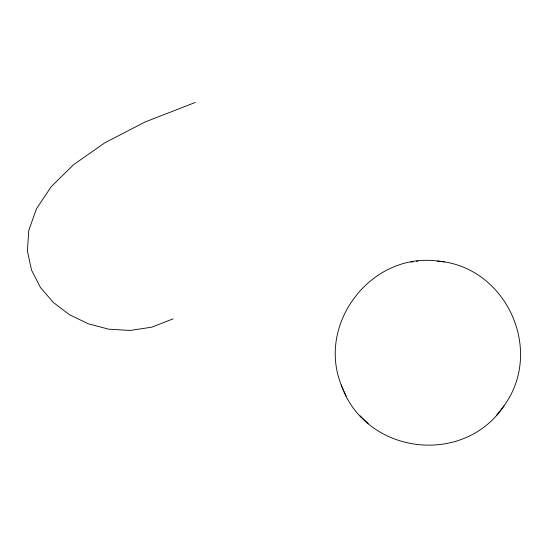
<?xml version="1.0" encoding="UTF-8"?>
<svg xmlns="http://www.w3.org/2000/svg" width="548" height="548" viewBox="0 0 548 548"><rect width="100%" height="100%" fill="white"/><g stroke="black" fill="none" stroke-linecap="round" stroke-linejoin="round"><path stroke-width="0.82" d="M500.783 409.938C546.26 354.871 508.304 266.664 437.496 261.033C369.455 252.018 313.826 327.362 343.315 389.71M341.192 384.901C365.228 454.456 463.368 466.923 504.085 405.773M496.735 415.035L499.851 411.103M173.031 318.881L151.823 327.17L130.123 330.451L108.668 329.17L88.221 323.779L69.528 314.73L53.348 302.475L40.429 287.46L31.531 270.13L27.4 250.95L28.791 230.359L36.463 208.809L51.156 186.752L73.631 164.64L104.647 142.918L144.946 122.04L195.287 102.455M416.459 261.328L417.905 261.115M411 262.129L413.13 261.814M444.312 261.992L437.496 261.033M360.125 415.843L368.153 423.542M344.117 391.464L346.165 396.108"/></g></svg>
